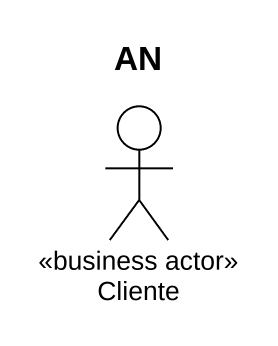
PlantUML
@startuml
title AN
actor Cliente <<business actor>>
@enduml
